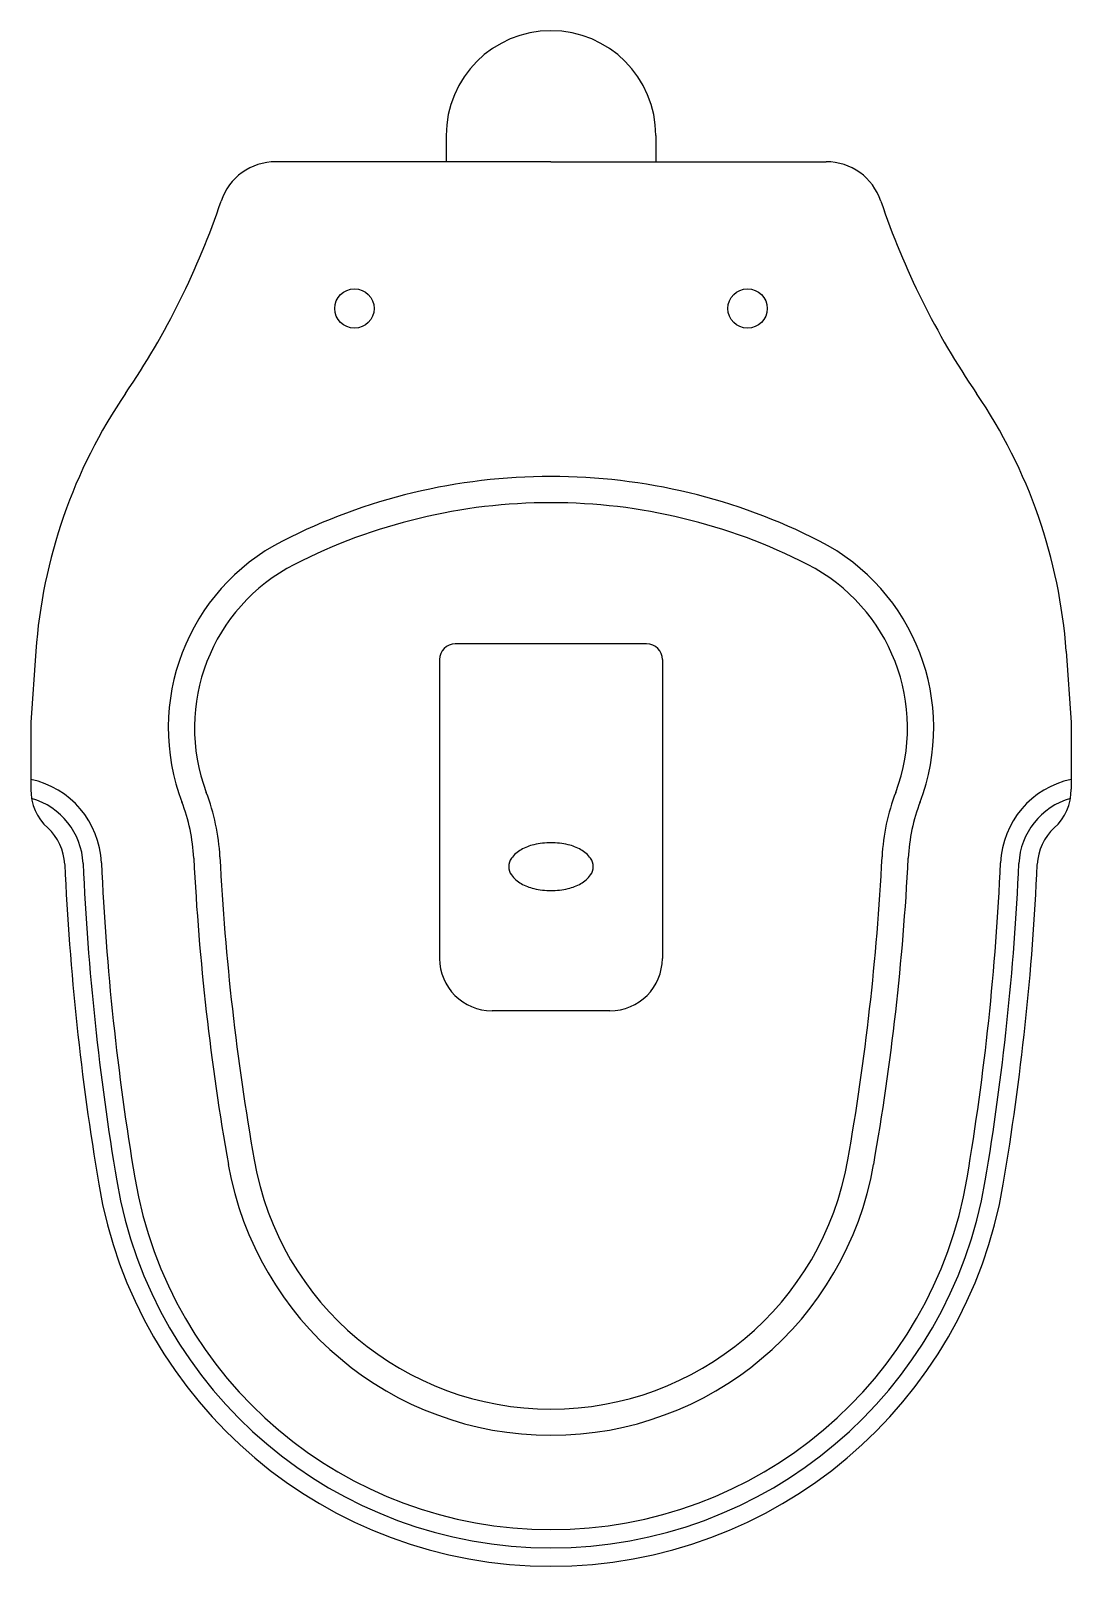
# Model space of a CAD drawing. Extents: x 2160 to 2557, y 1335 to 1921.
import ezdxf

# ---------------------------------------------------------------- set-up
doc = ezdxf.new("R2010")
doc.units = 0
doc.header["$LTSCALE"] = 50
doc.layers.add('FINA', color=6, linetype='CONTINUOUS')
doc.layers.add('GROSSA', color=3, linetype='CONTINUOUS')

msp = doc.modelspace()

# ---------------------------------------------------------------- linework, layer by layer
at = {"layer": 'FINA', "color": 0, "linetype": 'CONTINUOUS'}
for p, q in [((2394.91, 1687.24), (2321.91, 1687.24)), ((2315.91, 1681.24), (2315.91, 1567.24)), ((2400.91, 1681.24), (2400.91, 1567.24)), ((2380.91, 1547.24), (2335.91, 1547.24))]:
    msp.add_line(p, q, dxfattribs=at)
msp.add_lwpolyline([(2374.55, 1602.24, 0.159528), (2373.51, 1605.41, 0.106369), (2369.82, 1608.69, 0.0712), (2364.9, 1610.61, 0.057517), (2358.41, 1611.36, 0.057517), (2351.92, 1610.61, 0.0712), (2347, 1608.69, 0.106369), (2343.31, 1605.41, 0.159528), (2342.27, 1602.24, 0.159528), (2343.31, 1599.07, 0.106369), (2347, 1595.8, 0.0712), (2351.92, 1593.88, 0.057517), (2358.41, 1593.13, 0.057517), (2364.9, 1593.88, 0.0712), (2369.82, 1595.8, 0.106369), (2373.51, 1599.07, 0.159528)], format="xyb", close=True, dxfattribs=at)
for centre, radius, start, end in [((2358.41, 1526.14), 225, 90.00019, 117.07647), ((2358.41, 1526.14), 225, 62.92353, 89.99981), ((2292.41, 1655.24), 80, 117.07593, 200.97581), ((2424.41, 1655.24), 80, 339.02419, 62.92407), ((2321.91, 1681.24), 6, 90, 180), ((2394.91, 1681.24), 6, 0, 90), ((2152.91, 1602.24), 34, 2.54361, 78.11885), ((2563.91, 1602.24), 34, 101.88115, 177.45639), ((2152.91, 1602.24), 27, 2.54303, 74.28593), ((2152.2, 1601.94), 70, 2.88482, 20.97513), ((2564.62, 1601.94), 70, 159.02487, 177.11518), ((2563.91, 1602.24), 27, 105.71407, 177.45697), ((3171.91, 1647.56), 993.01, 182.54762, 189.58106), ((3171.93, 1647.57), 986.03, 182.54745, 189.58093), ((3170.9, 1653.34), 949.99, 182.88957, 189.98822), ((1545.93, 1653.34), 949.99, 350.01178, 357.11043), ((1544.89, 1647.57), 986.03, 350.41907, 357.45255), ((1544.91, 1647.56), 993.01, 350.41894, 357.45238), ((2335.91, 1567.24), 20, 180, 270), ((2380.91, 1567.24), 20, 270, 0), ((2358.41, 1510.24), 125, 189.98777, 270.00006), ((2358.41, 1510.24), 125, 269.99994, 350.01223), ((2358.41, 1510.24), 161, 189.58046, 270.00001), ((2358.41, 1510.24), 161, 269.99999, 350.41954), ((2358.41, 1510.24), 168, 189.58044, 269.99997), ((2358.41, 1510.24), 168, 270.00003, 350.41956)]:
    msp.add_arc(centre, radius, start, end, dxfattribs=at)
at = {"layer": 'GROSSA', "color": 0, "linetype": 'CONTINUOUS'}
for p, q in [((2318.41, 1881.24), (2318.41, 1871.24)), ((2398.41, 1881.24), (2398.41, 1871.24)), ((2358.41, 1871.24), (2253.42, 1871.24)), ((2358.41, 1871.24), (2463.4, 1871.24)), ((2161.85, 1684.43), (2159.91, 1657.24)), ((2554.97, 1684.43), (2556.91, 1657.24)), ((2159.91, 1657.24), (2159.91, 1631.76)), ((2556.91, 1657.24), (2556.91, 1631.76))]:
    msp.add_line(p, q, dxfattribs=at)
for centre in [(2283.41, 1815.24), (2433.41, 1815.24)]:
    msp.add_circle(centre, 7.5, dxfattribs=at)
for centre, radius, start, end in [((2358.41, 1881.24), 40, 0, 180), ((2253.42, 1849.24), 22, 90, 161.431), ((2463.4, 1849.24), 22, 18.569, 90), ((1948.19, 1951.78), 300, 325.72208, 341.431), ((2768.64, 1951.78), 300, 198.569, 214.27792), ((2768.64, 1951.78), 300, 199.36114, 199.37777), ((2361.35, 1670.18), 200, 145.72184, 175.91346), ((2355.48, 1670.18), 200, 4.08654, 34.27816), ((2358.41, 1526.13), 215, 89.9994, 117.07537), ((2358.41, 1526.13), 215, 62.92463, 90.0006), ((2292.41, 1655.24), 70, 117.07598, 200.63593), ((2424.41, 1655.24), 70, 339.36407, 62.92402), ((2179.91, 1631.75), 20, 180, 227.54529), ((2152.2, 1601.94), 80, 2.88616, 20.97513), ((2564.62, 1601.94), 80, 159.02487, 177.11384), ((2536.91, 1631.75), 20, 312.45471, 360), ((2152.91, 1602.24), 20, 2.54549, 47.54577), ((2563.91, 1602.24), 20, 132.45423, 177.45451), ((3170.89, 1653.34), 939.98, 182.88956, 189.98824), ((1545.94, 1653.34), 939.98, 350.01176, 357.11044), ((3171.92, 1647.57), 1000.01, 182.54831, 189.58118), ((1544.91, 1647.57), 1000.01, 350.41882, 357.45169), ((2358.41, 1510.24), 115, 189.98786, 270), ((2358.41, 1510.24), 115, 270, 350.01214), ((2358.41, 1510.24), 175, 189.58061, 269.99998), ((2358.41, 1510.24), 175, 270.00002, 350.41939)]:
    msp.add_arc(centre, radius, start, end, dxfattribs=at)

doc.saveas('drawing.dxf')
